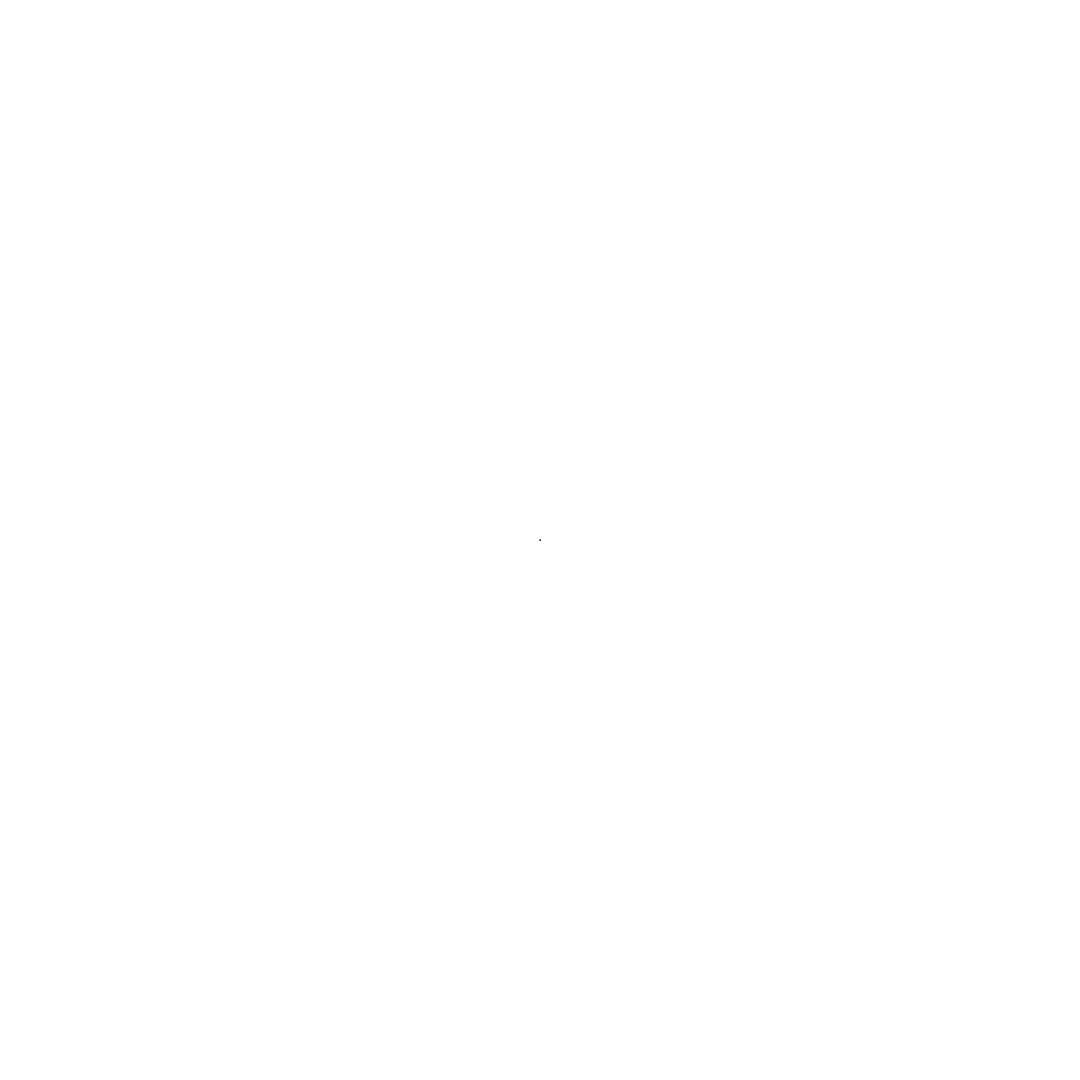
# Model space of a CAD drawing. Extents: x 5 to 5, y 5 to 5.
import ezdxf

# ---------------------------------------------------------------- set-up
doc = ezdxf.new("R2010")
doc.units = 0
doc.layers.get('0').update_dxf_attribs({"linetype": 'CONTINUOUS'})

msp = doc.modelspace()

# ---------------------------------------------------------------- linework, layer by layer
msp.add_point((5, 5))

doc.saveas('drawing.dxf')
